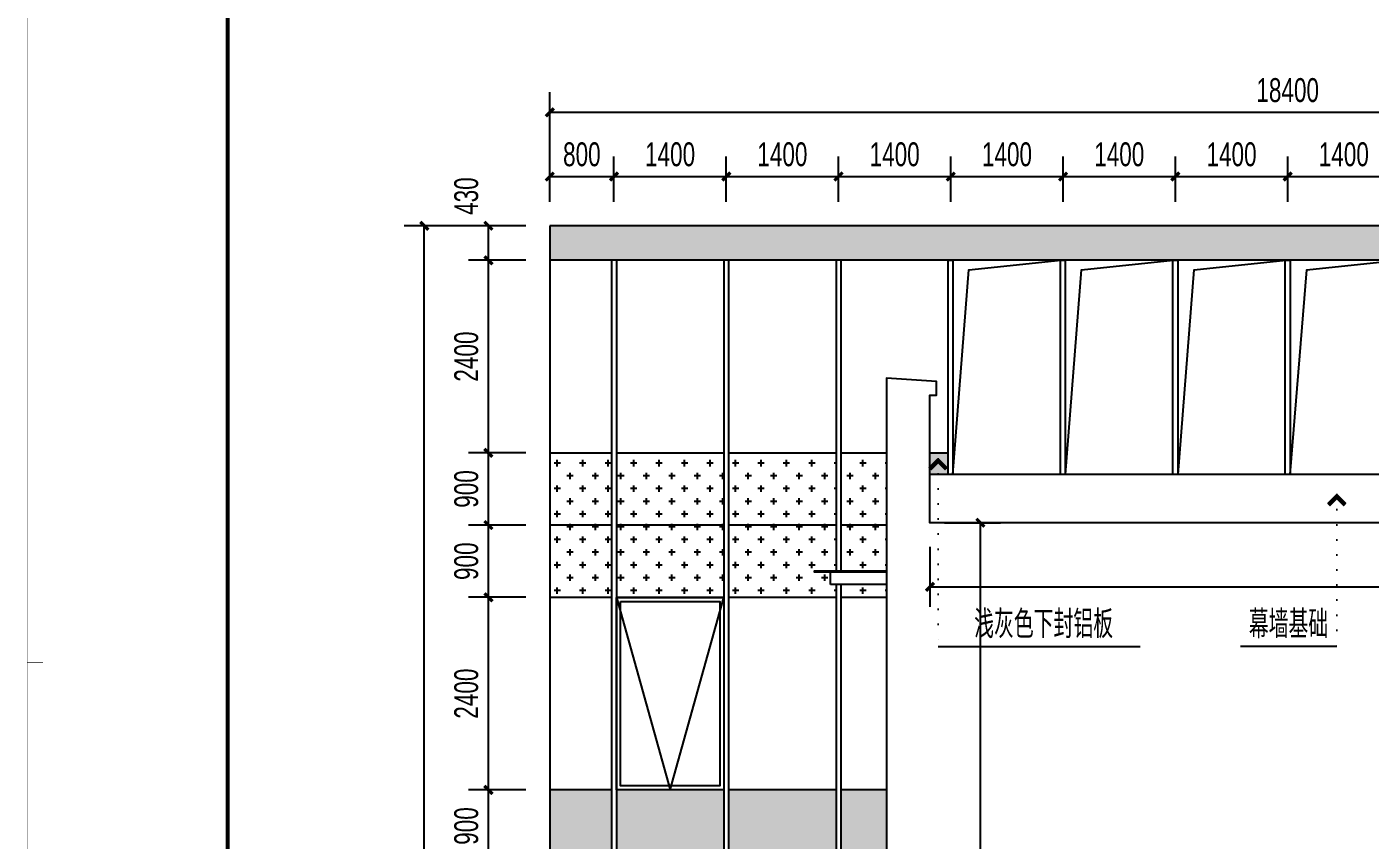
# Model space of a CAD drawing. Extents: x -3 to 440502, y -49243 to 59402.
# Drawn here: x 356397 to 373145, y 27488 to 37623 of the extents above; entities that cross this region are included whole.
import ezdxf

# ---------------------------------------------------------------- set-up
doc = ezdxf.new("R2010")
doc.units = 0
doc.header["$LTSCALE"] = 1000
doc.header["$MEASUREMENT"] = 0
doc.linetypes.add('DOT2', pattern=[0.125, 0, -0.125])
for name, color, linetype in [('00-图签', 7, 'Continuous'), ('01-标注_尺寸', 124, 'Continuous'), ('01-标注_符号', 200, 'Continuous'), ('02-TEXT_标注', 130, 'Continuous'), ('05-填充_156', 156, 'Continuous'), ('05-填充_18', 18, 'Continuous'), ('05-填充_天正', 26, 'Continuous'), ('A-C_窗', 140, 'Continuous'), ('A-D-玻璃剖线', 130, 'Continuous'), ('A-SUR_看线', 231, 'Continuous'), ('D_铝板', 181, 'Continuous'), ('E-立面', 255, 'Continuous')]:
    doc.layers.add(name, color=color, linetype=linetype)
doc.styles.add('_TCH_DIM_T3', font='ros.shx', dxfattribs={"width": 0.705882, "bigfont": 'jd.shx'})
doc.styles.add('_TCH_LABEL', font='ROS1', dxfattribs={"width": 0.75, "bigfont": 'JD'})
doc.styles.add('logo-3', font='', dxfattribs={"width": 0.8})
doc.styles.get('logo-3').set_extended_font_data('SimSun')
doc.dimstyles.new('_TCH_ARCH&&100', dxfattribs={"dimtxt": 297.5, "dimasz": 100, "dimexe": 250, "dimexo": 300, "dimgap": 126.25, "dimtad": 1, "dimdec": 0, "dimzin": 0, "dimdsep": 46, "dimtxsty": '_TCH_DIM_T3', "dimblk": 'ARCHTICK', "dimcen": 0.09, "dimclrt": 7, "dimazin": 2, "dimtfac": 1, "dimtdec": 0, "dimtix": 1, "dimtmove": 2, "dimatfit": 3, "dimfxl": 0, "dimtolj": 1, "dimtzin": 0, "dimarcsym": 0})
doc.dimstyles.new('副本 ISO-1', dxfattribs={"dimtxt": 2.5, "dimasz": 1.5, "dimexe": 1.25, "dimexo": 0.625, "dimtad": 1, "dimdec": 0, "dimtxsty": 'logo-3', "dimblk": 'ARCHTICK', "dimcen": 2.5, "dimdle": 1, "dimadec": 0, "dimazin": 0, "dimtfac": 1, "dimtdec": 0, "dimtix": 1, "dimtmove": 0, "dimatfit": 3, "dimldrblk": 'AR', "dimfxl": 0, "dimarcsym": 0})

# ---------------------------------------------------------------- blocks, each defined once
blk = doc.blocks.new('图框-A1')
for points, const_width in [([(0, 0), (841, 0), (841, 594), (0, 594)], 0.05), ([(766, 584), (25, 584), (25, 10), (766, 10)], 0.5)]:
    blk.add_lwpolyline(points, close=True, dxfattribs=dict(const_width=const_width))
at = {"const_width": 0.05}
blk.add_lwpolyline([(0, 297), (2, 297)], dxfattribs=at)
blk = doc.blocks.new('*U54')
at = {"layer": 'A-D-玻璃剖线'}
blk.add_lwpolyline([(0, -18), (-900, -18), (-900, 0), (0, 0)], dxfattribs=at)
at = {"layer": 'D_铝板'}
for p, q in [((0, -18), (-700, -18, 0)), ((-700, -168, 0), (-700, -18)), ((0, -168), (-700, -168, 0))]:
    blk.add_line(p, q, dxfattribs=at)
blk = doc.blocks.new('A$C2DDF4F07')
at = {"layer": 'A-C_窗'}
for points in [[(0, 2400), (1340, 2400), (1340, 0), (0, 0)], [(50, 2350), (1290, 2350), (1290, 50), (50, 50)]]:
    blk.add_lwpolyline(points, close=True, dxfattribs=at)
blk.add_lwpolyline([(0, 2400), (670, 0), (1340, 2400)], dxfattribs=at)
blk = doc.blocks.new('_ArchTick')
at = {"color": 0, "linetype": 'ByBlock', "const_width": 0.4}
blk.add_lwpolyline([(-0.5, -0.5), (0.5, 0.5)], dxfattribs=at)
blk = doc.blocks.new('*X16')
at = {"color": 0}
for p, q in [((-1012.312, 1692.723), (-1012.284, 1692.723)), ((-1012.312, 1692.722), (-1012.312, 1692.723)), ((-1012.311, 1692.724), (-1012.285, 1692.724)), ((-1012.311, 1692.721), (-1012.311, 1692.724)), ((-1012.311, 1692.722), (-1012.283, 1692.722)), ((-1012.31, 1692.725), (-1012.286, 1692.725)), ((-1012.31, 1692.72), (-1012.31, 1692.725)), ((-1012.31, 1692.721), (-1012.282, 1692.721)), ((-1012.309, 1692.726), (-1012.287, 1692.726)), ((-1012.309, 1692.719), (-1012.309, 1692.726)), ((-1012.309, 1692.72), (-1012.281, 1692.72)), ((-1012.308, 1692.727), (-1012.288, 1692.727)), ((-1012.308, 1692.718), (-1012.308, 1692.727)), ((-1012.308, 1692.719), (-1012.28, 1692.719)), ((-1012.307, 1692.728), (-1012.289, 1692.728)), ((-1012.307, 1692.717), (-1012.307, 1692.728)), ((-1012.307, 1692.718), (-1012.279, 1692.718)), ((-1012.306, 1692.729), (-1012.29, 1692.729)), ((-1012.306, 1692.716), (-1012.306, 1692.729)), ((-1012.306, 1692.717), (-1012.278, 1692.717)), ((-1012.305, 1692.73), (-1012.291, 1692.73)), ((-1012.305, 1692.715), (-1012.305, 1692.73)), ((-1012.305, 1692.716), (-1012.277, 1692.716)), ((-1012.304, 1692.731), (-1012.292, 1692.731)), ((-1012.304, 1692.714), (-1012.304, 1692.731)), ((-1012.304, 1692.715), (-1012.276, 1692.715)), ((-1012.303, 1692.732), (-1012.293, 1692.732)), ((-1012.303, 1692.713), (-1012.303, 1692.732)), ((-1012.303, 1692.714), (-1012.275, 1692.714)), ((-1012.302, 1692.733), (-1012.294, 1692.733)), ((-1012.302, 1692.712), (-1012.302, 1692.733)), ((-1012.302, 1692.713), (-1012.274, 1692.713)), ((-1012.301, 1692.734), (-1012.295, 1692.734)), ((-1012.301, 1692.711), (-1012.301, 1692.734)), ((-1012.301, 1692.712), (-1012.273, 1692.712)), ((-1012.3, 1692.735), (-1012.296, 1692.735)), ((-1012.3, 1692.71), (-1012.3, 1692.735)), ((-1012.3, 1692.711), (-1012.272, 1692.711)), ((-1012.299, 1692.736), (-1012.297, 1692.736)), ((-1012.299, 1692.709), (-1012.299, 1692.736)), ((-1012.299, 1692.71), (-1012.271, 1692.71)), ((-1012.298, 1692.708), (-1012.298, 1692.736)), ((-1012.298, 1692.709), (-1012.27, 1692.709)), ((-1012.297, 1692.707), (-1012.297, 1692.735)), ((-1012.297, 1692.708), (-1012.269, 1692.708)), ((-1012.296, 1692.706), (-1012.296, 1692.734)), ((-1012.296, 1692.707), (-1012.268, 1692.707)), ((-1012.295, 1692.705), (-1012.295, 1692.733)), ((-1012.295, 1692.706), (-1012.267, 1692.706)), ((-1012.294, 1692.704), (-1012.294, 1692.732)), ((-1012.294, 1692.705), (-1012.266, 1692.705)), ((-1012.293, 1692.703), (-1012.293, 1692.731)), ((-1012.293, 1692.704), (-1012.265, 1692.704)), ((-1012.292, 1692.702), (-1012.292, 1692.73)), ((-1012.292, 1692.703), (-1012.264, 1692.703)), ((-1012.292, 1692.638), (-1012.263, 1692.638)), ((-1012.292, 1692.609), (-1012.292, 1692.638)), ((-1012.291, 1692.701), (-1012.291, 1692.729)), ((-1012.291, 1692.702), (-1012.263, 1692.702)), ((-1012.291, 1692.639), (-1012.262, 1692.639)), ((-1012.291, 1692.61), (-1012.291, 1692.639)), ((-1012.29, 1692.7), (-1012.29, 1692.728)), ((-1012.29, 1692.701), (-1012.262, 1692.701)), ((-1012.29, 1692.64), (-1012.261, 1692.64)), ((-1012.29, 1692.611), (-1012.29, 1692.64)), ((-1012.289, 1692.699), (-1012.289, 1692.727)), ((-1012.289, 1692.7), (-1012.261, 1692.7)), ((-1012.289, 1692.641), (-1012.26, 1692.641)), ((-1012.289, 1692.612), (-1012.289, 1692.641)), ((-1012.288, 1692.698), (-1012.288, 1692.726)), ((-1012.288, 1692.699), (-1012.26, 1692.699)), ((-1012.288, 1692.642), (-1012.259, 1692.642)), ((-1012.288, 1692.613), (-1012.288, 1692.642)), ((-1012.287, 1692.697), (-1012.287, 1692.725)), ((-1012.287, 1692.698), (-1012.259, 1692.698)), ((-1012.287, 1692.643), (-1012.258, 1692.643)), ((-1012.287, 1692.614), (-1012.287, 1692.643)), ((-1012.286, 1692.696), (-1012.286, 1692.724)), ((-1012.286, 1692.697), (-1012.258, 1692.697)), ((-1012.286, 1692.644), (-1012.257, 1692.644)), ((-1012.286, 1692.615), (-1012.286, 1692.644)), ((-1012.285, 1692.695), (-1012.285, 1692.723)), ((-1012.285, 1692.696), (-1012.257, 1692.696)), ((-1012.285, 1692.645), (-1012.256, 1692.645)), ((-1012.285, 1692.616), (-1012.285, 1692.645)), ((-1012.284, 1692.694), (-1012.284, 1692.722)), ((-1012.284, 1692.695), (-1012.256, 1692.695)), ((-1012.284, 1692.646), (-1012.255, 1692.646)), ((-1012.284, 1692.617), (-1012.284, 1692.646)), ((-1012.283, 1692.693), (-1012.283, 1692.721)), ((-1012.283, 1692.694), (-1012.255, 1692.694)), ((-1012.283, 1692.647), (-1012.254, 1692.647)), ((-1012.283, 1692.618), (-1012.283, 1692.647)), ((-1012.282, 1692.692), (-1012.282, 1692.72)), ((-1012.282, 1692.693), (-1012.254, 1692.693)), ((-1012.282, 1692.648), (-1012.253, 1692.648)), ((-1012.282, 1692.619), (-1012.282, 1692.648)), ((-1012.281, 1692.691), (-1012.281, 1692.719)), ((-1012.281, 1692.692), (-1012.253, 1692.692)), ((-1012.281, 1692.649), (-1012.252, 1692.649)), ((-1012.281, 1692.62), (-1012.281, 1692.649)), ((-1012.28, 1692.69), (-1012.28, 1692.718)), ((-1012.28, 1692.691), (-1012.252, 1692.691)), ((-1012.28, 1692.65), (-1012.251, 1692.65)), ((-1012.28, 1692.621), (-1012.28, 1692.65)), ((-1012.279, 1692.689), (-1012.279, 1692.717)), ((-1012.279, 1692.69), (-1012.251, 1692.69)), ((-1012.279, 1692.651), (-1012.25, 1692.651)), ((-1012.279, 1692.622), (-1012.279, 1692.651)), ((-1012.278, 1692.688), (-1012.278, 1692.716)), ((-1012.278, 1692.689), (-1012.25, 1692.689)), ((-1012.278, 1692.652), (-1012.249, 1692.652)), ((-1012.278, 1692.623), (-1012.278, 1692.652)), ((-1012.277, 1692.687), (-1012.277, 1692.715)), ((-1012.277, 1692.688), (-1012.249, 1692.688)), ((-1012.277, 1692.653), (-1012.248, 1692.653)), ((-1012.277, 1692.624), (-1012.277, 1692.653)), ((-1012.276, 1692.686), (-1012.276, 1692.714)), ((-1012.276, 1692.687), (-1012.248, 1692.687)), ((-1012.276, 1692.654), (-1012.247, 1692.654)), ((-1012.276, 1692.625), (-1012.276, 1692.654)), ((-1012.275, 1692.685), (-1012.275, 1692.713)), ((-1012.275, 1692.686), (-1012.247, 1692.686)), ((-1012.275, 1692.655), (-1012.246, 1692.655)), ((-1012.275, 1692.626), (-1012.275, 1692.655)), ((-1012.274, 1692.684), (-1012.274, 1692.712)), ((-1012.274, 1692.685), (-1012.246, 1692.685)), ((-1012.274, 1692.656), (-1012.245, 1692.656)), ((-1012.274, 1692.627), (-1012.274, 1692.656)), ((-1012.273, 1692.683), (-1012.273, 1692.711)), ((-1012.273, 1692.684), (-1012.245, 1692.684)), ((-1012.273, 1692.657), (-1012.244, 1692.657)), ((-1012.273, 1692.628), (-1012.273, 1692.657)), ((-1012.272, 1692.682), (-1012.272, 1692.71)), ((-1012.272, 1692.683), (-1012.244, 1692.683)), ((-1012.272, 1692.658), (-1012.243, 1692.658)), ((-1012.272, 1692.629), (-1012.272, 1692.658)), ((-1012.271, 1692.681), (-1012.271, 1692.709)), ((-1012.271, 1692.682), (-1012.243, 1692.682)), ((-1012.271, 1692.659), (-1012.242, 1692.659)), ((-1012.271, 1692.63), (-1012.271, 1692.659)), ((-1012.27, 1692.68), (-1012.27, 1692.708)), ((-1012.27, 1692.681), (-1012.242, 1692.681)), ((-1012.27, 1692.66), (-1012.241, 1692.66)), ((-1012.27, 1692.631), (-1012.27, 1692.66)), ((-1012.269, 1692.679), (-1012.269, 1692.707)), ((-1012.269, 1692.68), (-1012.241, 1692.68)), ((-1012.269, 1692.661), (-1012.24, 1692.661)), ((-1012.269, 1692.632), (-1012.269, 1692.661)), ((-1012.268, 1692.678), (-1012.268, 1692.706)), ((-1012.268, 1692.679), (-1012.24, 1692.679)), ((-1012.268, 1692.662), (-1012.239, 1692.662)), ((-1012.268, 1692.633), (-1012.268, 1692.662)), ((-1012.267, 1692.677), (-1012.267, 1692.705)), ((-1012.267, 1692.678), (-1012.239, 1692.678)), ((-1012.267, 1692.663), (-1012.238, 1692.663)), ((-1012.267, 1692.634), (-1012.267, 1692.663)), ((-1012.266, 1692.676), (-1012.266, 1692.704)), ((-1012.266, 1692.677), (-1012.238, 1692.677)), ((-1012.266, 1692.664), (-1012.237, 1692.664)), ((-1012.266, 1692.635), (-1012.266, 1692.664)), ((-1012.265, 1692.675), (-1012.265, 1692.703)), ((-1012.265, 1692.676), (-1012.237, 1692.676)), ((-1012.265, 1692.665), (-1012.236, 1692.665)), ((-1012.265, 1692.636), (-1012.265, 1692.665)), ((-1012.264, 1692.674), (-1012.264, 1692.702)), ((-1012.264, 1692.675), (-1012.236, 1692.675)), ((-1012.264, 1692.666), (-1012.235, 1692.666)), ((-1012.264, 1692.637), (-1012.264, 1692.666)), ((-1012.263, 1692.673), (-1012.263, 1692.701)), ((-1012.263, 1692.674), (-1012.235, 1692.674)), ((-1012.263, 1692.667), (-1012.234, 1692.667)), ((-1012.263, 1692.638), (-1012.263, 1692.667)), ((-1012.262, 1692.672), (-1012.262, 1692.7)), ((-1012.262, 1692.673), (-1012.234, 1692.673)), ((-1012.262, 1692.668), (-1012.233, 1692.668)), ((-1012.262, 1692.639), (-1012.262, 1692.668)), ((-1012.261, 1692.671), (-1012.261, 1692.699)), ((-1012.261, 1692.672), (-1012.233, 1692.672)), ((-1012.261, 1692.669), (-1012.232, 1692.669)), ((-1012.261, 1692.64), (-1012.261, 1692.669)), ((-1012.26, 1692.67), (-1012.26, 1692.698)), ((-1012.26, 1692.671), (-1012.232, 1692.671)), ((-1012.26, 1692.67), (-1012.231, 1692.67)), ((-1012.26, 1692.641), (-1012.26, 1692.67)), ((-1012.259, 1692.642), (-1012.259, 1692.697)), ((-1012.258, 1692.643), (-1012.258, 1692.696)), ((-1012.257, 1692.644), (-1012.257, 1692.695)), ((-1012.256, 1692.645), (-1012.256, 1692.694)), ((-1012.255, 1692.646), (-1012.255, 1692.693)), ((-1012.254, 1692.647), (-1012.254, 1692.692)), ((-1012.253, 1692.648), (-1012.253, 1692.691)), ((-1012.252, 1692.649), (-1012.252, 1692.69)), ((-1012.251, 1692.65), (-1012.251, 1692.689)), ((-1012.25, 1692.651), (-1012.25, 1692.688)), ((-1012.249, 1692.652), (-1012.249, 1692.687)), ((-1012.248, 1692.653), (-1012.248, 1692.686)), ((-1012.247, 1692.654), (-1012.247, 1692.685)), ((-1012.246, 1692.655), (-1012.246, 1692.684)), ((-1012.245, 1692.656), (-1012.245, 1692.683)), ((-1012.244, 1692.657), (-1012.244, 1692.682)), ((-1012.243, 1692.658), (-1012.243, 1692.681)), ((-1012.242, 1692.659), (-1012.242, 1692.68)), ((-1012.241, 1692.66), (-1012.241, 1692.679)), ((-1012.24, 1692.661), (-1012.24, 1692.678)), ((-1012.239, 1692.662), (-1012.239, 1692.677)), ((-1012.238, 1692.663), (-1012.238, 1692.676)), ((-1012.237, 1692.664), (-1012.237, 1692.675)), ((-1012.236, 1692.665), (-1012.236, 1692.674)), ((-1012.235, 1692.666), (-1012.235, 1692.673)), ((-1012.234, 1692.667), (-1012.234, 1692.672)), ((-1012.233, 1692.668), (-1012.233, 1692.671)), ((-1012.232, 1692.669), (-1012.232, 1692.67)), ((-1012.312, 1692.618), (-1012.283, 1692.618)), ((-1012.312, 1692.617), (-1012.312, 1692.618)), ((-1012.311, 1692.619), (-1012.282, 1692.619)), ((-1012.311, 1692.616), (-1012.311, 1692.619)), ((-1012.311, 1692.617), (-1012.284, 1692.617)), ((-1012.31, 1692.62), (-1012.281, 1692.62)), ((-1012.31, 1692.615), (-1012.31, 1692.62)), ((-1012.31, 1692.616), (-1012.285, 1692.616)), ((-1012.309, 1692.621), (-1012.28, 1692.621)), ((-1012.309, 1692.614), (-1012.309, 1692.621)), ((-1012.309, 1692.615), (-1012.286, 1692.615)), ((-1012.308, 1692.622), (-1012.279, 1692.622)), ((-1012.308, 1692.613), (-1012.308, 1692.622)), ((-1012.308, 1692.614), (-1012.287, 1692.614)), ((-1012.307, 1692.623), (-1012.278, 1692.623)), ((-1012.307, 1692.612), (-1012.307, 1692.623)), ((-1012.307, 1692.613), (-1012.288, 1692.613)), ((-1012.306, 1692.624), (-1012.277, 1692.624)), ((-1012.306, 1692.611), (-1012.306, 1692.624)), ((-1012.306, 1692.612), (-1012.289, 1692.612)), ((-1012.305, 1692.625), (-1012.276, 1692.625)), ((-1012.305, 1692.61), (-1012.305, 1692.625)), ((-1012.305, 1692.611), (-1012.29, 1692.611)), ((-1012.304, 1692.626), (-1012.275, 1692.626)), ((-1012.304, 1692.609), (-1012.304, 1692.626)), ((-1012.304, 1692.61), (-1012.291, 1692.61)), ((-1012.303, 1692.627), (-1012.274, 1692.627)), ((-1012.303, 1692.608), (-1012.303, 1692.627)), ((-1012.303, 1692.609), (-1012.292, 1692.609)), ((-1012.302, 1692.628), (-1012.273, 1692.628)), ((-1012.302, 1692.607), (-1012.302, 1692.628)), ((-1012.302, 1692.608), (-1012.293, 1692.608)), ((-1012.301, 1692.629), (-1012.272, 1692.629)), ((-1012.301, 1692.606), (-1012.301, 1692.629)), ((-1012.301, 1692.607), (-1012.294, 1692.607)), ((-1012.3, 1692.63), (-1012.271, 1692.63)), ((-1012.3, 1692.605), (-1012.3, 1692.63)), ((-1012.3, 1692.606), (-1012.295, 1692.606)), ((-1012.299, 1692.631), (-1012.27, 1692.631)), ((-1012.299, 1692.604), (-1012.299, 1692.631)), ((-1012.299, 1692.605), (-1012.296, 1692.605)), ((-1012.298, 1692.632), (-1012.269, 1692.632)), ((-1012.298, 1692.603), (-1012.298, 1692.632)), ((-1012.298, 1692.604), (-1012.297, 1692.604)), ((-1012.297, 1692.633), (-1012.268, 1692.633)), ((-1012.297, 1692.604), (-1012.297, 1692.633)), ((-1012.296, 1692.634), (-1012.267, 1692.634)), ((-1012.296, 1692.605), (-1012.296, 1692.634)), ((-1012.295, 1692.635), (-1012.266, 1692.635)), ((-1012.295, 1692.606), (-1012.295, 1692.635)), ((-1012.294, 1692.636), (-1012.265, 1692.636)), ((-1012.294, 1692.607), (-1012.294, 1692.636)), ((-1012.293, 1692.637), (-1012.264, 1692.637)), ((-1012.293, 1692.608), (-1012.293, 1692.637))]:
    blk.add_line(p, q, dxfattribs=at)
blk = doc.blocks.new('A-ARROW')
blk.add_lwpolyline([(0.081, 0.052), (0.067, 0.067), (0, 0), (0.067, -0.067), (0.081, -0.052), (0.028, 0)], close=True)
at = {"rotation": 180}
blk.add_blockref('*X16', (-1012.231, 1692.67), dxfattribs=at)
blk = doc.blocks.new('AR')
at = {"xscale": -21.59999999986031, "yscale": 21.59999999999127, "zscale": 21.6, "rotation": 359.9999997162888}
blk.add_blockref('A-ARROW', (0, 0), dxfattribs=at)
blk = doc.blocks.new('*D924')
at = {"layer": '01-标注_尺寸', "color": 0, "lineweight": -2, "transparency": 16777216}
for p, q in [((362617, 35144), (361902, 35144)), ((362152, 34714), (362152, 35144)), ((362617, 34714), (361902, 34714))]:
    blk.add_line(p, q, dxfattribs=at)
at = {"layer": 'Defpoints', "color": 0, "transparency": 16777216}
for p in [(362152, 35144), (362917, 35144), (362917, 34714)]:
    blk.add_point(p, dxfattribs=at)
at = {"layer": '01-标注_尺寸', "color": 0, "lineweight": -2, "transparency": 16777216, "xscale": 100, "yscale": 100, "zscale": 100}
for p, rotation in [((362152, 35144), 90), ((362152, 34714), 270)]:
    blk.add_blockref('_ArchTick', p, dxfattribs=dict(at, rotation=rotation))
at = {"layer": '01-标注_尺寸', "color": 7, "transparency": 16777216, "insert": (361877, 35514), "char_height": 297.5, "attachment_point": 5, "rotation": 90, "style": '_TCH_DIM_T3'}
blk.add_mtext('\\A1;430', dxfattribs=at)
blk = doc.blocks.new('*D925')
at = {"layer": '01-标注_尺寸', "color": 0, "lineweight": -2, "transparency": 16777216}
for p, q in [((362617, 34714), (361902, 34714)), ((362152, 32314), (362152, 34714)), ((362617, 32314), (361902, 32314))]:
    blk.add_line(p, q, dxfattribs=at)
at = {"layer": 'Defpoints', "color": 0, "transparency": 16777216}
for p in [(362152, 34714), (362917, 34714), (362917, 32314)]:
    blk.add_point(p, dxfattribs=at)
at = {"layer": '01-标注_尺寸', "color": 0, "lineweight": -2, "transparency": 16777216, "xscale": 100, "yscale": 100, "zscale": 100}
for p, rotation in [((362152, 34714), 90), ((362152, 32314), 270)]:
    blk.add_blockref('_ArchTick', p, dxfattribs=dict(at, rotation=rotation))
at = {"layer": '01-标注_尺寸', "color": 7, "transparency": 16777216, "insert": (361877, 33514), "char_height": 297.5, "attachment_point": 5, "rotation": 90, "style": '_TCH_DIM_T3'}
blk.add_mtext('\\A1;2400', dxfattribs=at)
blk = doc.blocks.new('*D926')
at = {"layer": '01-标注_尺寸', "color": 0, "lineweight": -2, "transparency": 16777216}
for p, q in [((362617, 32314), (361902, 32314)), ((362152, 31414), (362152, 32314)), ((362617, 31414), (361902, 31414))]:
    blk.add_line(p, q, dxfattribs=at)
at = {"layer": 'Defpoints', "color": 0, "transparency": 16777216}
for p in [(362152, 32314), (362917, 32314), (362917, 31414)]:
    blk.add_point(p, dxfattribs=at)
at = {"layer": '01-标注_尺寸', "color": 0, "lineweight": -2, "transparency": 16777216, "xscale": 100, "yscale": 100, "zscale": 100}
for p, rotation in [((362152, 32314), 90), ((362152, 31414), 270)]:
    blk.add_blockref('_ArchTick', p, dxfattribs=dict(at, rotation=rotation))
at = {"layer": '01-标注_尺寸', "color": 7, "transparency": 16777216, "insert": (361877, 31864), "char_height": 297.5, "attachment_point": 5, "rotation": 90, "style": '_TCH_DIM_T3'}
blk.add_mtext('\\A1;900', dxfattribs=at)
blk = doc.blocks.new('*D927')
at = {"layer": '01-标注_尺寸', "color": 0, "lineweight": -2, "transparency": 16777216}
for p, q in [((362617, 31414), (361902, 31414)), ((362152, 30514), (362152, 31414)), ((362617, 30514), (361902, 30514))]:
    blk.add_line(p, q, dxfattribs=at)
at = {"layer": 'Defpoints', "color": 0, "transparency": 16777216}
for p in [(362152, 31414), (362917, 31414), (362917, 30514)]:
    blk.add_point(p, dxfattribs=at)
at = {"layer": '01-标注_尺寸', "color": 0, "lineweight": -2, "transparency": 16777216, "xscale": 100, "yscale": 100, "zscale": 100}
for p, rotation in [((362152, 31414), 90), ((362152, 30514), 270)]:
    blk.add_blockref('_ArchTick', p, dxfattribs=dict(at, rotation=rotation))
at = {"layer": '01-标注_尺寸', "color": 7, "transparency": 16777216, "insert": (361877, 30964), "char_height": 297.5, "attachment_point": 5, "rotation": 90, "style": '_TCH_DIM_T3'}
blk.add_mtext('\\A1;900', dxfattribs=at)
blk = doc.blocks.new('*D928')
at = {"layer": '01-标注_尺寸', "color": 0, "lineweight": -2, "transparency": 16777216}
for p, q in [((362617, 30514), (361902, 30514)), ((362152, 28114), (362152, 30514)), ((362617, 28114), (361902, 28114))]:
    blk.add_line(p, q, dxfattribs=at)
at = {"layer": 'Defpoints', "color": 0, "transparency": 16777216}
for p in [(362152, 30514), (362917, 30514), (362917, 28114)]:
    blk.add_point(p, dxfattribs=at)
at = {"layer": '01-标注_尺寸', "color": 0, "lineweight": -2, "transparency": 16777216, "xscale": 100, "yscale": 100, "zscale": 100}
for p, rotation in [((362152, 30514), 90), ((362152, 28114), 270)]:
    blk.add_blockref('_ArchTick', p, dxfattribs=dict(at, rotation=rotation))
at = {"layer": '01-标注_尺寸', "color": 7, "transparency": 16777216, "insert": (361877, 29314), "char_height": 297.5, "attachment_point": 5, "rotation": 90, "style": '_TCH_DIM_T3'}
blk.add_mtext('\\A1;2400', dxfattribs=at)
blk = doc.blocks.new('*D929')
at = {"layer": '01-标注_尺寸', "color": 0, "lineweight": -2, "transparency": 16777216}
for p, q in [((362617, 28114), (361902, 28114)), ((362152, 27214), (362152, 28114)), ((362617, 27214), (361902, 27214))]:
    blk.add_line(p, q, dxfattribs=at)
at = {"layer": 'Defpoints', "color": 0, "transparency": 16777216}
for p in [(362152, 28114), (362917, 28114), (362917, 27214)]:
    blk.add_point(p, dxfattribs=at)
at = {"layer": '01-标注_尺寸', "color": 0, "lineweight": -2, "transparency": 16777216, "xscale": 100, "yscale": 100, "zscale": 100}
for p, rotation in [((362152, 28114), 90), ((362152, 27214), 270)]:
    blk.add_blockref('_ArchTick', p, dxfattribs=dict(at, rotation=rotation))
at = {"layer": '01-标注_尺寸', "color": 7, "transparency": 16777216, "insert": (361877, 27664), "char_height": 297.5, "attachment_point": 5, "rotation": 90, "style": '_TCH_DIM_T3'}
blk.add_mtext('\\A1;900', dxfattribs=at)
blk = doc.blocks.new('*D937')
at = {"layer": '01-标注_尺寸', "color": 0, "lineweight": -2, "transparency": 16777216}
for p, q in [((362317, 35144), (361102, 35144)), ((361352, 17884), (361352, 35144)), ((362317, 17884), (361102, 17884))]:
    blk.add_line(p, q, dxfattribs=at)
at = {"layer": 'Defpoints', "color": 0, "transparency": 16777216}
for p in [(361352, 35144), (362617, 35144), (362617, 17884)]:
    blk.add_point(p, dxfattribs=at)
at = {"layer": '01-标注_尺寸', "color": 0, "lineweight": -2, "transparency": 16777216, "xscale": 100, "yscale": 100, "zscale": 100}
for p, rotation in [((361352, 35144), 90), ((361352, 17884), 270)]:
    blk.add_blockref('_ArchTick', p, dxfattribs=dict(at, rotation=rotation))
at = {"layer": '01-标注_尺寸', "color": 7, "transparency": 16777216, "insert": (361077, 26514), "char_height": 297.5, "attachment_point": 5, "rotation": 90, "style": '_TCH_DIM_T3'}
blk.add_mtext('\\A1;17260', dxfattribs=at)
blk = doc.blocks.new('*D944')
at = {"layer": '01-标注_尺寸', "color": 0, "lineweight": -2, "transparency": 16777216}
for p, q in [((372117, 35444), (372117, 36008)), ((373517, 35444), (373517, 36008)), ((372117, 35758), (373517, 35758))]:
    blk.add_line(p, q, dxfattribs=at)
at = {"layer": 'Defpoints', "color": 0, "transparency": 16777216}
for p in [(373517, 35758), (372117, 35144), (373517, 35144)]:
    blk.add_point(p, dxfattribs=at)
at = {"layer": '01-标注_尺寸', "color": 0, "lineweight": -2, "transparency": 16777216, "xscale": 100, "yscale": 100, "zscale": 100, "rotation": 180}
blk.add_blockref('_ArchTick', (372117, 35758), dxfattribs=at)
at = {"layer": '01-标注_尺寸', "color": 0, "lineweight": -2, "transparency": 16777216, "xscale": 100, "yscale": 100, "zscale": 100}
blk.add_blockref('_ArchTick', (373517, 35758), dxfattribs=at)
at = {"layer": '01-标注_尺寸', "color": 7, "transparency": 16777216, "insert": (372817, 36033), "char_height": 297.5, "attachment_point": 5, "style": '_TCH_DIM_T3'}
blk.add_mtext('\\A1;1400', dxfattribs=at)
blk = doc.blocks.new('*D945')
at = {"layer": '01-标注_尺寸', "color": 0, "lineweight": -2, "transparency": 16777216}
for p, q in [((370717, 35444), (370717, 36008)), ((372117, 35444), (372117, 36008)), ((370717, 35758), (372117, 35758))]:
    blk.add_line(p, q, dxfattribs=at)
at = {"layer": 'Defpoints', "color": 0, "transparency": 16777216}
for p in [(372117, 35758), (370717, 35144), (372117, 35144)]:
    blk.add_point(p, dxfattribs=at)
at = {"layer": '01-标注_尺寸', "color": 0, "lineweight": -2, "transparency": 16777216, "xscale": 100, "yscale": 100, "zscale": 100, "rotation": 180}
blk.add_blockref('_ArchTick', (370717, 35758), dxfattribs=at)
at = {"layer": '01-标注_尺寸', "color": 0, "lineweight": -2, "transparency": 16777216, "xscale": 100, "yscale": 100, "zscale": 100}
blk.add_blockref('_ArchTick', (372117, 35758), dxfattribs=at)
at = {"layer": '01-标注_尺寸', "color": 7, "transparency": 16777216, "insert": (371417, 36033), "char_height": 297.5, "attachment_point": 5, "style": '_TCH_DIM_T3'}
blk.add_mtext('\\A1;1400', dxfattribs=at)
blk = doc.blocks.new('*D946')
at = {"layer": '01-标注_尺寸', "color": 0, "lineweight": -2, "transparency": 16777216}
for p, q in [((369317, 35444), (369317, 36008)), ((370717, 35444), (370717, 36008)), ((369317, 35758), (370717, 35758))]:
    blk.add_line(p, q, dxfattribs=at)
at = {"layer": 'Defpoints', "color": 0, "transparency": 16777216}
for p in [(370717, 35758), (369317, 35144), (370717, 35144)]:
    blk.add_point(p, dxfattribs=at)
at = {"layer": '01-标注_尺寸', "color": 0, "lineweight": -2, "transparency": 16777216, "xscale": 100, "yscale": 100, "zscale": 100, "rotation": 180}
blk.add_blockref('_ArchTick', (369317, 35758), dxfattribs=at)
at = {"layer": '01-标注_尺寸', "color": 0, "lineweight": -2, "transparency": 16777216, "xscale": 100, "yscale": 100, "zscale": 100}
blk.add_blockref('_ArchTick', (370717, 35758), dxfattribs=at)
at = {"layer": '01-标注_尺寸', "color": 7, "transparency": 16777216, "insert": (370017, 36033), "char_height": 297.5, "attachment_point": 5, "style": '_TCH_DIM_T3'}
blk.add_mtext('\\A1;1400', dxfattribs=at)
blk = doc.blocks.new('*D947')
at = {"layer": '01-标注_尺寸', "color": 0, "lineweight": -2, "transparency": 16777216}
for p, q in [((367917, 35444), (367917, 36008)), ((369317, 35444), (369317, 36008)), ((367917, 35758), (369317, 35758))]:
    blk.add_line(p, q, dxfattribs=at)
at = {"layer": 'Defpoints', "color": 0, "transparency": 16777216}
for p in [(369317, 35758), (367917, 35144), (369317, 35144)]:
    blk.add_point(p, dxfattribs=at)
at = {"layer": '01-标注_尺寸', "color": 0, "lineweight": -2, "transparency": 16777216, "xscale": 100, "yscale": 100, "zscale": 100, "rotation": 180}
blk.add_blockref('_ArchTick', (367917, 35758), dxfattribs=at)
at = {"layer": '01-标注_尺寸', "color": 0, "lineweight": -2, "transparency": 16777216, "xscale": 100, "yscale": 100, "zscale": 100}
blk.add_blockref('_ArchTick', (369317, 35758), dxfattribs=at)
at = {"layer": '01-标注_尺寸', "color": 7, "transparency": 16777216, "insert": (368617, 36033), "char_height": 297.5, "attachment_point": 5, "style": '_TCH_DIM_T3'}
blk.add_mtext('\\A1;1400', dxfattribs=at)
blk = doc.blocks.new('*D948')
at = {"layer": '01-标注_尺寸', "color": 0, "lineweight": -2, "transparency": 16777216}
for p, q in [((366517, 35444), (366517, 36008)), ((367917, 35444), (367917, 36008)), ((366517, 35758), (367917, 35758))]:
    blk.add_line(p, q, dxfattribs=at)
at = {"layer": 'Defpoints', "color": 0, "transparency": 16777216}
for p in [(367917, 35758), (366517, 35144), (367917, 35144)]:
    blk.add_point(p, dxfattribs=at)
at = {"layer": '01-标注_尺寸', "color": 0, "lineweight": -2, "transparency": 16777216, "xscale": 100, "yscale": 100, "zscale": 100, "rotation": 180}
blk.add_blockref('_ArchTick', (366517, 35758), dxfattribs=at)
at = {"layer": '01-标注_尺寸', "color": 0, "lineweight": -2, "transparency": 16777216, "xscale": 100, "yscale": 100, "zscale": 100}
blk.add_blockref('_ArchTick', (367917, 35758), dxfattribs=at)
at = {"layer": '01-标注_尺寸', "color": 7, "transparency": 16777216, "insert": (367217, 36033), "char_height": 297.5, "attachment_point": 5, "style": '_TCH_DIM_T3'}
blk.add_mtext('\\A1;1400', dxfattribs=at)
blk = doc.blocks.new('*D949')
at = {"layer": '01-标注_尺寸', "color": 0, "lineweight": -2, "transparency": 16777216}
for p, q in [((365117, 35444), (365117, 36008)), ((366517, 35444), (366517, 36008)), ((365117, 35758), (366517, 35758))]:
    blk.add_line(p, q, dxfattribs=at)
at = {"layer": 'Defpoints', "color": 0, "transparency": 16777216}
for p in [(366517, 35758), (365117, 35144), (366517, 35144)]:
    blk.add_point(p, dxfattribs=at)
at = {"layer": '01-标注_尺寸', "color": 0, "lineweight": -2, "transparency": 16777216, "xscale": 100, "yscale": 100, "zscale": 100, "rotation": 180}
blk.add_blockref('_ArchTick', (365117, 35758), dxfattribs=at)
at = {"layer": '01-标注_尺寸', "color": 0, "lineweight": -2, "transparency": 16777216, "xscale": 100, "yscale": 100, "zscale": 100}
blk.add_blockref('_ArchTick', (366517, 35758), dxfattribs=at)
at = {"layer": '01-标注_尺寸', "color": 7, "transparency": 16777216, "insert": (365817, 36033), "char_height": 297.5, "attachment_point": 5, "style": '_TCH_DIM_T3'}
blk.add_mtext('\\A1;1400', dxfattribs=at)
blk = doc.blocks.new('*D950')
at = {"layer": '01-标注_尺寸', "color": 0, "lineweight": -2, "transparency": 16777216}
for p, q in [((363717, 35444), (363717, 36008)), ((365117, 35444), (365117, 36008)), ((363717, 35758), (365117, 35758))]:
    blk.add_line(p, q, dxfattribs=at)
at = {"layer": 'Defpoints', "color": 0, "transparency": 16777216}
for p in [(365117, 35758), (363717, 35144), (365117, 35144)]:
    blk.add_point(p, dxfattribs=at)
at = {"layer": '01-标注_尺寸', "color": 0, "lineweight": -2, "transparency": 16777216, "xscale": 100, "yscale": 100, "zscale": 100, "rotation": 180}
blk.add_blockref('_ArchTick', (363717, 35758), dxfattribs=at)
at = {"layer": '01-标注_尺寸', "color": 0, "lineweight": -2, "transparency": 16777216, "xscale": 100, "yscale": 100, "zscale": 100}
blk.add_blockref('_ArchTick', (365117, 35758), dxfattribs=at)
at = {"layer": '01-标注_尺寸', "color": 7, "transparency": 16777216, "insert": (364417, 36033), "char_height": 297.5, "attachment_point": 5, "style": '_TCH_DIM_T3'}
blk.add_mtext('\\A1;1400', dxfattribs=at)
blk = doc.blocks.new('*D951')
at = {"layer": '01-标注_尺寸', "color": 0, "lineweight": -2, "transparency": 16777216}
for p, q in [((362917, 35444), (362917, 36008)), ((363717, 35444), (363717, 36008)), ((362917, 35758), (363717, 35758))]:
    blk.add_line(p, q, dxfattribs=at)
at = {"layer": 'Defpoints', "color": 0, "transparency": 16777216}
for p in [(363717, 35758), (362917, 35144), (363717, 35144)]:
    blk.add_point(p, dxfattribs=at)
at = {"layer": '01-标注_尺寸', "color": 0, "lineweight": -2, "transparency": 16777216, "xscale": 100, "yscale": 100, "zscale": 100, "rotation": 180}
blk.add_blockref('_ArchTick', (362917, 35758), dxfattribs=at)
at = {"layer": '01-标注_尺寸', "color": 0, "lineweight": -2, "transparency": 16777216, "xscale": 100, "yscale": 100, "zscale": 100}
blk.add_blockref('_ArchTick', (363717, 35758), dxfattribs=at)
at = {"layer": '01-标注_尺寸', "color": 7, "transparency": 16777216, "insert": (363317, 36033), "char_height": 297.5, "attachment_point": 5, "style": '_TCH_DIM_T3'}
blk.add_mtext('\\A1;800', dxfattribs=at)
blk = doc.blocks.new('*D952')
at = {"layer": '01-标注_尺寸', "color": 0, "lineweight": -2, "transparency": 16777216}
for p, q in [((362917, 35958), (362917, 36808)), ((381317, 35958), (381317, 36808)), ((362917, 36558), (381317, 36558))]:
    blk.add_line(p, q, dxfattribs=at)
at = {"layer": 'Defpoints', "color": 0, "transparency": 16777216}
for p in [(381317, 36558), (362917, 35658), (381317, 35658)]:
    blk.add_point(p, dxfattribs=at)
at = {"layer": '01-标注_尺寸', "color": 0, "lineweight": -2, "transparency": 16777216, "xscale": 100, "yscale": 100, "zscale": 100, "rotation": 180}
blk.add_blockref('_ArchTick', (362917, 36558), dxfattribs=at)
at = {"layer": '01-标注_尺寸', "color": 0, "lineweight": -2, "transparency": 16777216, "xscale": 100, "yscale": 100, "zscale": 100}
blk.add_blockref('_ArchTick', (381317, 36558), dxfattribs=at)
at = {"layer": '01-标注_尺寸', "color": 7, "transparency": 16777216, "insert": (372117, 36833), "char_height": 297.5, "attachment_point": 5, "style": '_TCH_DIM_T3'}
blk.add_mtext('\\A1;18400', dxfattribs=at)
blk = doc.blocks.new('*D957')
at = {"layer": '01-标注_尺寸', "color": 0, "lineweight": -2, "transparency": 16777216}
for p, q in [((367657, 31144), (367657, 30394)), ((381317, 31144), (381317, 30394)), ((367657, 30644), (381317, 30644))]:
    blk.add_line(p, q, dxfattribs=at)
at = {"layer": 'Defpoints', "color": 0, "transparency": 16777216}
for p in [(367657, 31444), (381317, 31444), (381317, 30644)]:
    blk.add_point(p, dxfattribs=at)
at = {"layer": '01-标注_尺寸', "color": 0, "lineweight": -2, "transparency": 16777216, "xscale": 100, "yscale": 100, "zscale": 100, "rotation": 180}
blk.add_blockref('_ArchTick', (367657, 30644), dxfattribs=at)
at = {"layer": '01-标注_尺寸', "color": 0, "lineweight": -2, "transparency": 16777216, "xscale": 100, "yscale": 100, "zscale": 100}
blk.add_blockref('_ArchTick', (381317, 30644), dxfattribs=at)
at = {"layer": '01-标注_尺寸', "color": 7, "transparency": 16777216, "insert": (374487, 30919), "char_height": 297.5, "attachment_point": 5, "style": '_TCH_DIM_T3'}
blk.add_mtext('\\A1;13660', dxfattribs=at)
blk = doc.blocks.new('*D1085')
at = {"layer": '01-标注_尺寸', "color": 0, "lineweight": -2, "transparency": 16777216}
for p, q in [((367837, 31444), (368536, 31444)), ((368286, 18844), (368286, 31444)), ((367837, 18844), (368536, 18844))]:
    blk.add_line(p, q, dxfattribs=at)
at = {"layer": 'Defpoints', "color": 0, "transparency": 16777216}
for p in [(367537, 31444), (368286, 31444), (367537, 18844)]:
    blk.add_point(p, dxfattribs=at)
at = {"layer": '01-标注_尺寸', "color": 0, "lineweight": -2, "transparency": 16777216, "xscale": 100, "yscale": 100, "zscale": 100}
for p, rotation in [((368286, 31444), 90), ((368286, 18844), 270)]:
    blk.add_blockref('_ArchTick', p, dxfattribs=dict(at, rotation=rotation))
at = {"layer": '01-标注_尺寸', "color": 7, "transparency": 16777216, "insert": (368011, 25144), "char_height": 297.5, "attachment_point": 5, "rotation": 90, "style": '_TCH_DIM_T3'}
blk.add_mtext('\\A1;12600', dxfattribs=at)

msp = doc.modelspace()

# ---------------------------------------------------------------- hatches: boundary and pattern name
at = {"layer": '05-填充_156'}
h = msp.add_hatch(dxfattribs=at)
h.set_pattern_fill('CROSS', color=136, scale=100, angle=90)
h.set_pattern_definition([(90, (350469.14, -133112.67), (-158.75, 158.75), [79.375, -238.125]), (180, (350508.83, -133072.98), (-158.75, -158.75), [79.375, -238.125])])
h.paths.add_polyline_path([(365146.9, 30513.6), (366486.9, 30513.6), (366486.9, 31413.6), (365146.9, 31413.6)])
h.paths.add_polyline_path([(363746.9, 30513.6), (365086.9, 30513.6), (365086.9, 31413.6), (363746.9, 31413.6)])
h.paths.add_polyline_path([(362916.9, 30513.6), (363686.9, 30513.6), (363686.9, 31413.6), (362916.9, 31413.6)])
h.paths.add_polyline_path([(366546.9, 31413.6), (367116.9, 31413.6), (367116.9, 32313.6), (366546.9, 32313.6)])
h.paths.add_polyline_path([(365146.9, 31413.6), (366486.9, 31413.6), (366486.9, 32313.6), (365146.9, 32313.6)])
h.paths.add_polyline_path([(363746.9, 31413.6), (365086.9, 31413.6), (365086.9, 32313.6), (363746.9, 32313.6)])
h.paths.add_polyline_path([(362916.9, 31413.6), (363686.9, 31413.6), (363686.9, 32313.6), (362916.9, 32313.6)])
h.paths.add_polyline_path([(366546.9, 30843.6), (367116.9, 30843.6), (367116.9, 31413.6), (366546.9, 31413.6)], flags=16)
h.paths.add_polyline_path([(366546.9, 30513.6), (367116.9, 30513.6), (367116.9, 30675.6), (366546.9, 30675.6)], flags=16)
at = {"layer": '05-填充_18'}
h = msp.add_hatch(color=256, dxfattribs=at)
h.dxf.hatch_style = 1
h.paths.add_polyline_path([(381316.9, 35143.6), (362916.9, 35143.6), (362916.9, 34713.6), (381316.9, 34713.6)])
h = msp.add_hatch(color=256, dxfattribs=at)
h.dxf.hatch_style = 1
h.paths.add_polyline_path([(367656.9, 32043.6), (367882.7, 32043.6), (367882.7, 32313.6), (367656.9, 32313.6)])
at = {"layer": '05-填充_天正'}
h = msp.add_hatch(dxfattribs=at)
h.set_pattern_fill('AR-CONC', color=256, scale=200)
h.set_pattern_definition([(50, (0, 1000), (364.36934, -31.87817), [38.1, -419.1]), (355, (0, 1000), (-70.48565, 382.1133), [30.48, -335.28]), (100.451, (30.36, 997.34), (293.885, 350.23338), [32.38, -356.18]), (46.1842, (0, 1101.6), (542.1581, -84.08466), [57.15, -628.65]), (96.6356, (45.2, 1094.6), (474.8085, 494.8511), [48.57, -534.27]), (351.184, (0, 1101.6), (474.8092, 494.8502), [45.72, -502.92]), (21, (50.8, 1076.2), (303.22976, -204.53104), [38.1, -419.1]), (326, (50.8, 1076.2), (123.60406, 368.37593), [30.48, -335.28]), (71.4514, (76.07, 1059.16), (426.83298, 163.8457), [32.38, -356.18]), (37.5, (0, 1000), (6.177207, 169.11008), [0, -331.216, 0, -340.36, 0, -336.55]), (7.5, (0, 1000), (133.639325, 200.36115), [0, -194.056, 0, -323.596, 0, -128.27]), (327.5, (-113.28, 1000), (271.18119, -11.45749), [0, -127, 0, -396.24, 0, -525.78]), (317.5, (-164.08, 1000), (296.25836, 50.85298), [0, -165.1, 0, -263.144, 0, -373.38])])
h.paths.add_polyline_path([(363746.9, 19713.6), (365086.9, 19713.6), (365086.9, 18813.6), (363746.9, 18813.6)])
h.paths.add_polyline_path([(362916.9, 18813.6), (363686.9, 18813.6), (363686.9, 19713.6), (362916.9, 19713.6)])
h.paths.add_polyline_path([(363746.9, 23013.6), (365086.9, 23013.6), (365086.9, 23913.6), (363746.9, 23913.6)])
h.paths.add_polyline_path([(362916.9, 23013.6), (363686.9, 23013.6), (363686.9, 23913.6), (362916.9, 23913.6)])
h.paths.add_polyline_path([(366546.9, 27243.6), (367116.9, 27243.6), (367116.9, 28113.6), (366546.9, 28113.6)])
h.paths.add_polyline_path([(365146.9, 27243.6), (366486.9, 27243.6), (366486.9, 28113.6), (365146.9, 28113.6)])
h.paths.add_polyline_path([(362916.9, 27213.6), (363686.9, 27213.6), (363686.9, 28113.6), (362916.9, 28113.6)])
h.paths.add_polyline_path([(363746.9, 27213.6), (365086.9, 27213.6), (365086.9, 28113.6), (363746.9, 28113.6)])
h.paths.add_polyline_path([(365146.9, 23013.6), (366486.9, 23013.6), (366486.9, 23913.6), (365146.9, 23913.6)])
h.paths.add_polyline_path([(366546.9, 23013.6), (367116.9, 23013.6), (367116.9, 23913.6), (366546.9, 23913.6)])
h.paths.add_polyline_path([(365146.9, 18813.6), (365216.9, 18813.6), (365216.9, 19713.6), (365146.9, 19713.6)])
h.paths.add_polyline_path([(365756.9, 18843.6), (366486.9, 18843.6), (366486.9, 19713.6), (365756.9, 19713.6)])
h.paths.add_polyline_path([(366546.9, 18843.6), (367116.9, 18843.6), (367116.9, 19713.6), (366546.9, 19713.6)])

# ---------------------------------------------------------------- linework, layer by layer
at = {"layer": '01-标注_符号'}
for p, q in [((367759.1, 29899.8), (370276.7, 29899.8)), ((372729.2, 29899.8), (371527.4, 29899.8))]:
    msp.add_line(p, q, dxfattribs=at)
at = {"layer": 'A-C_窗'}
for points in [[(363686.9, 34713.6), (363686.9, 17883.6)], [(363746.9, 34713.6), (363746.9, 17883.6)], [(365086.9, 34713.6), (365086.9, 17883.6)], [(365146.9, 34713.6), (365146.9, 17883.6)], [(366486.9, 34713.6), (366486.9, 30843.6)], [(366546.9, 34713.6), (366546.9, 30843.6)], [(362916.9, 32313.6), (363686.9, 32313.6)], [(363746.9, 32313.6), (365086.9, 32313.6)], [(365146.9, 32313.6), (366486.9, 32313.6)], [(366546.9, 32313.6), (367116.9, 32313.6)], [(367656.9, 32313.6), (367882.7, 32313.6)], [(363686.9, 31413.6), (362916.9, 31413.6)], [(365086.9, 31413.6), (363746.9, 31413.6)], [(366486.9, 31413.6), (365146.9, 31413.6)], [(367116.9, 31413.6), (366546.9, 31413.6)], [(366486.9, 30675.6), (366486.9, 18843.6)], [(366546.9, 30675.6), (366546.9, 18843.6)], [(363686.9, 30513.6), (362916.9, 30513.6)], [(365086.9, 30513.6), (363746.9, 30513.6)], [(366486.9, 30513.6), (365146.9, 30513.6)], [(367116.9, 30513.6), (366546.9, 30513.6)], [(363686.9, 28113.6), (362916.9, 28113.6)], [(366486.9, 28113.6), (365146.9, 28113.6)], [(367116.9, 28113.6), (366546.9, 28113.6)]]:
    msp.add_lwpolyline(points, dxfattribs=at)
for points in [[(367942.7, 32043.6), (367882.7, 32043.6), (367882.7, 34713.6), (367942.7, 34713.6)], [(369342.9, 32043.6), (369282.9, 32043.6), (369282.9, 34713.6), (369342.9, 34713.6)], [(370746.9, 32043.6), (370686.9, 32043.6), (370686.9, 34713.6), (370746.9, 34713.6)], [(372146.9, 32043.6), (372086.9, 32043.6), (372086.9, 34713.6), (372146.9, 34713.6)]]:
    msp.add_lwpolyline(points, close=True, dxfattribs=at)
at = {"layer": 'A-SUR_看线'}
for points in [[(367942.7, 32043.6), (368143.6, 34594.8), (369286.9, 34713.6)], [(369346.9, 32043.6), (369547.8, 34594.8), (370691.1, 34713.6)], [(370751.1, 32043.6), (370952, 34594.8), (372095.3, 34713.6)], [(372146.9, 32043.6), (372356.2, 34594.8), (373499.5, 34713.6)]]:
    msp.add_lwpolyline(points, dxfattribs=at)
at = {"layer": 'E-立面'}
for p, q in [((362916.9, 35143.6), (362916.9, 17883.6)), ((381316.9, 35143.6), (362916.9, 35143.6)), ((381316.9, 34713.6), (362916.9, 34713.6))]:
    msp.add_line(p, q, dxfattribs=at)
for points in [[(381316.9, 35143.6), (381316.9, 31443.6), (367656.9, 31443.6), (367656.9, 33033.6), (367736.9, 33033.6), (367736.9, 33203.6), (367116.9, 33243.6), (367116.9, 18243.6), (365756.9, 18243.6), (365756.9, 19933.6), (365836.9, 19933.6), (365836.9, 20103.6), (365216.9, 20143.6), (365216.9, 17883.6)], [(381316.9, 32043.6), (367656.9, 32043.6)]]:
    msp.add_lwpolyline(points, dxfattribs=at)

# ---------------------------------------------------------------- block references
at = {"xscale": 100, "yscale": 100, "zscale": 100}
msp.add_blockref('图框-A1', (356400, 0), dxfattribs=at)
at = {"layer": '00-图签'}
msp.add_blockref('*U54', (367116.9, 30843.6), dxfattribs=at)
at = {"layer": 'A-C_窗'}
msp.add_blockref('A$C2DDF4F07', (363746.9, 28113.6), dxfattribs=at)

# ---------------------------------------------------------------- texts
at = {"layer": '02-TEXT_标注', "style": '_TCH_LABEL', "width": 0.75}
for s, p in [('浅灰色下封铝板', (368208.1, 30004.8)), ('幕墙基础', (371632.4, 30004.8))]:
    msp.add_text(s, height=347.29, dxfattribs=at).set_placement(p)

# ---------------------------------------------------------------- dimensions: what is measured, and where the dimension line sits
at = {"layer": '01-标注_尺寸'}
for p1, p2, distance, picture, middle in [((362916.9, 35658.2), (381316.9, 35658.2), 900.3, '*D952', (372116.9, 36833.5)), ((362916.9, 35143.6), (363716.9, 35143.6), 614.9, '*D951', (363316.9, 36033.5)), ((363716.9, 35143.6), (365116.9, 35143.6), 614.9, '*D950', (364416.9, 36033.5)), ((365116.9, 35143.6), (366516.9, 35143.6), 614.9, '*D949', (365816.9, 36033.5)), ((366516.9, 35143.6), (367916.7, 35143.6), 614.9, '*D948', (367216.8, 36033.5)), ((367916.7, 35143.6), (369316.9, 35143.6), 614.9, '*D947', (368616.8, 36033.5)), ((369316.9, 35143.6), (370716.9, 35143.6), 614.9, '*D946', (370016.9, 36033.5)), ((370716.9, 35143.6), (372116.9, 35143.6), 614.9, '*D945', (371416.9, 36033.5)), ((372116.9, 35143.6), (373516.9, 35143.6), 614.9, '*D944', (372816.9, 36033.5)), ((362616.9, 17883.6), (362616.9, 35143.6), 1264.9, '*D937', (361077.1, 26513.6)), ((362916.9, 32313.6), (362916.9, 34713.6), 764.9, '*D925', (361877.1, 33513.6)), ((362916.9, 31413.6), (362916.9, 32313.6), 764.9, '*D926', (361877.1, 31863.6)), ((367536.9, 18843.6), (367536.9, 31443.6), -749, '*D1085', (368010.9, 25143.6)), ((362916.9, 30513.6), (362916.9, 31413.6), 764.9, '*D927', (361877.1, 30963.6)), ((367656.9, 31443.6), (381316.9, 31443.6), -799.8, '*D957', (374486.9, 30918.8)), ((362916.9, 28113.6), (362916.9, 30513.6), 764.9, '*D928', (361877.1, 29313.6)), ((362916.9, 27213.6), (362916.9, 28113.6), 764.9, '*D929', (361877.1, 27663.6))]:
    dim = msp.add_aligned_dim(p1=p1, p2=p2, distance=distance, dimstyle='_TCH_ARCH&&100', dxfattribs=at)
    dim.commit()
    dim.dimension.update_dxf_attribs({"geometry": picture, "text_midpoint": middle})
dim = msp.add_linear_dim(base=(362152.1, 35143.6), p1=(362916.9, 34713.6), p2=(362916.9, 35143.6), angle=90, dimstyle='_TCH_ARCH&&100', dxfattribs=at)
dim.commit()
dim.dimension.update_dxf_attribs({"geometry": '*D924', "text_midpoint": (361877.1, 35513.6), "dimtype": 161})

# ---------------------------------------------------------------- leaders
at = {"layer": '01-标注_符号', "color": 51, "linetype": 'DOT2', "ltscale": 1.5}
for points in [[(367759.1, 32241.6), (367759.1, 29899.8)], [(372729.2, 31794.1), (372729.2, 29899.8)]]:
    msp.add_leader(points, dimstyle='副本 ISO-1', override={"dimasz": 75, "dimtad": 0}, dxfattribs=at)

doc.saveas('drawing.dxf')
